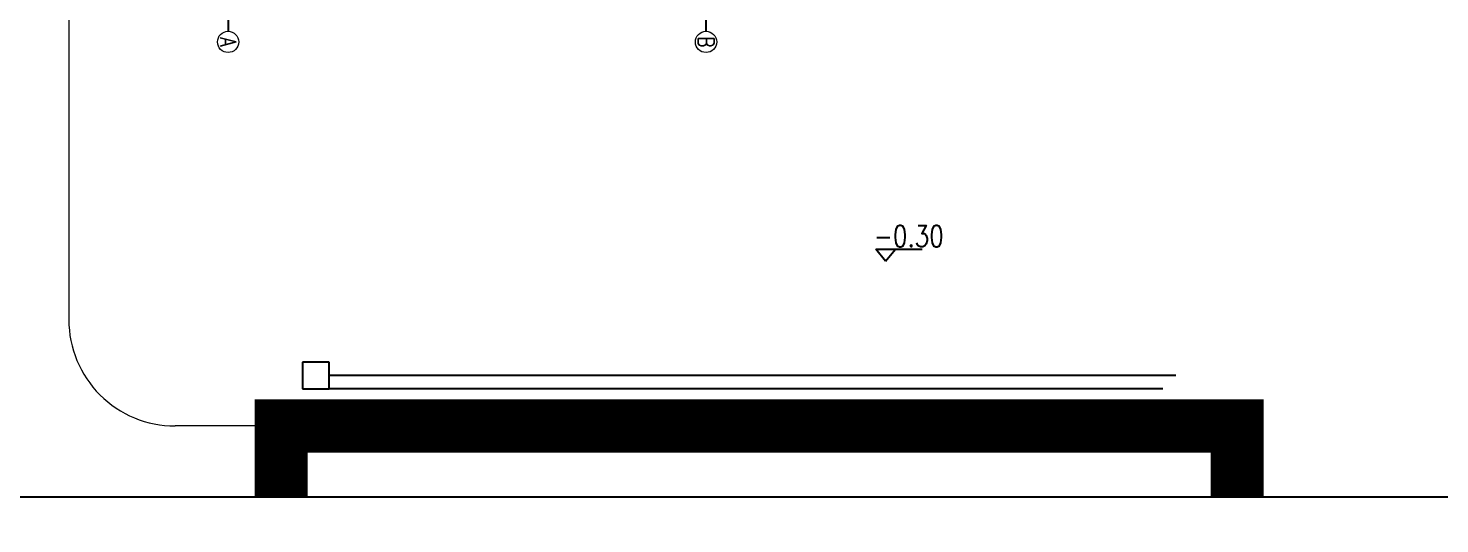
# Model space of a CAD drawing. Header units: millimetres. Extents: x -437359 to 106527, y -82378 to 117612.
# Drawn here: x -274922 to -248340, y 1106 to 10440 of the extents above; entities that cross this region are included whole.
import ezdxf
from ezdxf.enums import TextEntityAlignment as Align

# ---------------------------------------------------------------- set-up
doc = ezdxf.new("R2010")
doc.units = ezdxf.units.MM
doc.linetypes.add('ACAD_ISO10W100', pattern=[18.5, 12, -3, 0.5, -3])
doc.layers.get('0').update_dxf_attribs({"color": 8})
for name, color, linetype in [('3', 8, 'Continuous'), ('DIM_SYMB', 8, 'Continuous'), ('Z-本期建构筑物', 8, 'Continuous')]:
    doc.layers.add(name, color=color, linetype=linetype)
doc.layers.add('road_mr', color=8, linetype='Continuous', lineweight=0)
doc.layers.add('中心线', color=8, linetype='ACAD_ISO10W100', lineweight=5)
doc.styles.add('HZ', font='geditxt.shx', dxfattribs={"width": 0.8, "bigfont": 'hzfs_1.shx'})
doc.styles.add('WS', font='geditxt.shx', dxfattribs={"width": 0.75, "bigfont": 'hzfs_1.shx'})

msp = doc.modelspace()

# ---------------------------------------------------------------- linework, layer by layer
at = {"ltscale": 50}
for p, q in [((-269257.3, 4147.8), (-269757.3, 4147.8)), ((-269757.3, 4147.8), (-269757.3, 3647.8)), ((-269257.3, 3647.8), (-269257.3, 4147.8)), ((-253307.3, 3897.8), (-269257.3, 3897.8)), ((-269757.3, 3647.8), (-269257.3, 3647.8)), ((-253557.3, 3647.8), (-269257.3, 3647.8))]:
    msp.add_line(p, q, dxfattribs=at)
msp.add_lwpolyline([(-283557.6, 95370.1), (-209356.6, 95370.1), (-209356.6, 1605.7), (-283557.6, 1605.7)], close=True)
at = {"layer": '3', "lineweight": 9}
for centre in [(-271157.3, 10182.1), (-262157.3, 10182.1)]:
    msp.add_circle(centre, 200, dxfattribs=at)
at = {"layer": 'DIM_SYMB'}
for p, q in [((-258775.6, 6054.2), (-258961.7, 6275.5)), ((-258961.7, 6275.5), (-258086.1, 6275.5)), ((-258775.6, 6054.2), (-258589.5, 6275.5))]:
    msp.add_line(p, q, dxfattribs=at)
at = {"layer": 'road_mr'}
for points in [[(-274157.3, 76947.8), (-274157.3, 4947.8)], [(-270157.3, 2947.8), (-272157.3, 2947.8)]]:
    msp.add_lwpolyline(points, dxfattribs=at)
msp.add_lwpolyline([(-274157.3, 4947.8, 0.4142136), (-272157.3, 2947.8)], format="xyb", dxfattribs=at)
msp.add_lwpolyline([(-274157.3, 4947.8, 0.4142136), (-272157.3, 2947.8)], format="xyb", dxfattribs=at)
at = {"layer": 'Z-本期建构筑物'}
msp.add_line((-268157.3, 2547.8), (-254657.3, 2547.8), dxfattribs=at)
at = {"layer": 'Z-本期建构筑物', "const_width": 1000}
msp.add_lwpolyline([(-252157.3, 1605.7), (-252157.3, 2947.8), (-270157.3, 2947.8), (-270157.3, 1605.7)], dxfattribs=at)
at = {"layer": '中心线', "color": 1, "lineweight": -2, "ltscale": 500}
for p, q in [((-271157.3, 24897.8), (-271157.3, 10382.1)), ((-262157.3, 10382.1), (-262157.3, 24897.8))]:
    msp.add_line(p, q, dxfattribs=at)

# ---------------------------------------------------------------- texts
at = {"style": 'HZ', "width": 0.8}
msp.add_text('-0.30', height=400, dxfattribs=at).set_placement((-258996.5, 6324.1))
at = {"layer": '3', "lineweight": 9, "style": 'WS', "width": 0.75}
for tag, p in [('A', (-271157.3, 10182.1)), ('B', (-262157.3, 10182.1))]:
    msp.add_attdef(tag, text='', height=300, rotation=270, dxfattribs=at).set_placement(p, align=Align.MIDDLE)

doc.saveas('drawing.dxf')
